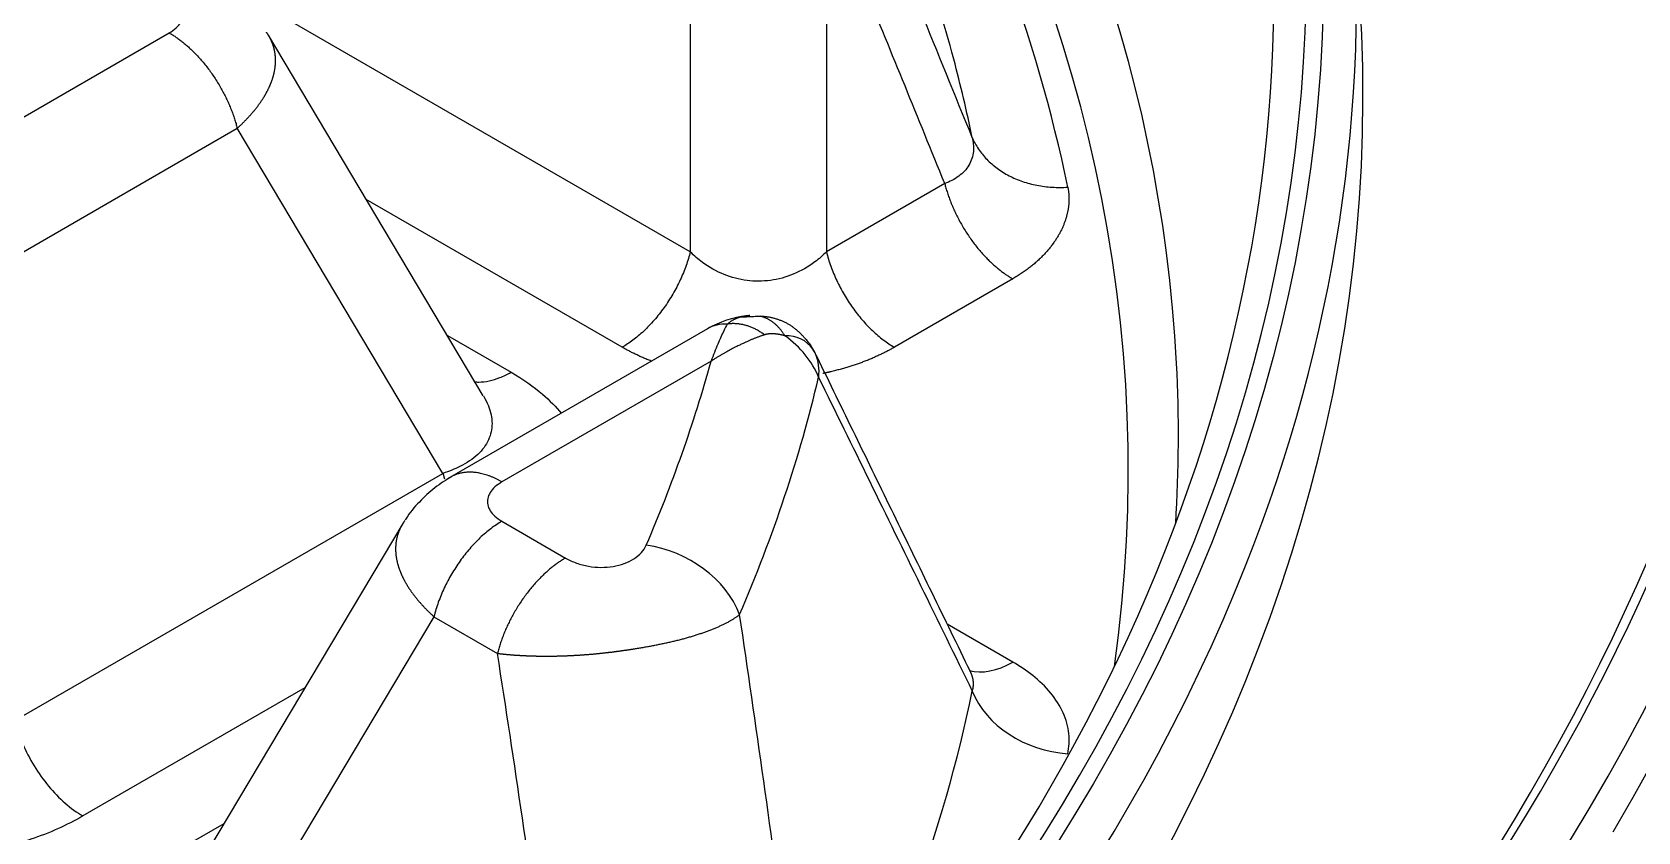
# Model space of a CAD drawing. Header units: millimetres. Extents: x -1286 to 291, y 5350 to 5880.
# Drawn here: x -702.78 to -671.07, y 5600.02 to 5615.81 of the extents above; entities that cross this region are included whole.
import ezdxf

# ---------------------------------------------------------------- set-up
doc = ezdxf.new("R2010")
doc.units = ezdxf.units.MM
doc.layers.add('粗实线层', color=7, linetype='Continuous', lineweight=35)

msp = doc.modelspace()

# ---------------------------------------------------------------- linework, layer by layer
at = {"layer": '粗实线层', "lineweight": 25}
for p, q in [((-689.784, 5620.631, 2078.952), (-689.784, 5611.473, 2078.952)), ((-687.096, 5618.548, 2078.952), (-687.096, 5611.473, 2078.952)), ((-689.784, 5611.473, 2078.952), (-698.911, 5616.742, 2078.952)), ((-704.468, 5613.26, 2078.952), (-700.076, 5615.796, 2078.952)), ((-693.873, 5608.634, 2078.952), (-698.117, 5615.75, 2078.952)), ((-703.125, 5611.377, 2078.952), (-698.732, 5613.913, 2078.952)), ((-694.669, 5607.1, 2078.952), (-698.732, 5613.913, 2078.952)), ((-684.759, 5612.822, 2078.952), (-687.096, 5611.473, 2078.952)), ((-691.128, 5609.59, 2078.952), (-696.184, 5612.509, 2078.952)), ((-683.415, 5610.94, 2078.952), (-685.752, 5609.59, 2078.952)), ((-694.582, 5609.823, 2078.952), (-693.325, 5609.097, 2078.952)), ((-689.445, 5609.953, 2078.952), (-694.58, 5606.989, 2078.952)), ((-689.373, 5609.315, 2078.952), (-693.504, 5606.93, 2078.952)), ((-703.124, 5602.219, 2078.952), (-694.669, 5607.1, 2078.952)), ((-693.504, 5606.154, 2078.952), (-692.248, 5605.429, 2078.952)), ((-695.464, 5606.108, 2078.952), (-699.707, 5598.992, 2078.952)), ((-694.848, 5604.271, 2078.952), (-698.911, 5597.459, 2078.952)), ((-694.848, 5604.271, 2078.952), (-693.592, 5603.546, 2078.952)), ((-683.415, 5603.375, 2078.952), (-684.708, 5604.122, 2078.952)), ((-697.396, 5602.867, 2078.952), (-701.781, 5600.336, 2078.952)), ((-698.998, 5600.181, 2078.952), (-700.255, 5599.455, 2078.952))]:
    msp.add_line(p, q, dxfattribs=at)
msp.add_arc((-688.44, 5608.213, 2078.952), 2.01, 96.4831, 120, dxfattribs=at)
for centre, major_axis, ratio, start_param, end_param in [((-768.103, 5619.466, 2078.952), (101.531, 0), 0.57735, 5.605815, 8.437063), ((-768.103, 5617.004, 2078.952), (-99.521, 0), 0.57735, 2.999437, 4.219882), ((-768.103, 5619.233, 2078.952), (-100.141, 0), 0.57735, 2.724204, 3.887194), ((-768.103, 5619.466, 2078.952), (-100.442, 0), 0.57735, 2.72115, 3.785475), ((-763.839, 5617.004, 2078.952), (-86.224, 0), 0.57735, 2.357601, 3.925584), ((-768.103, 5619.077, 2078.952), (102.032, 0), 0.57735, 5.953798, 6.729052), ((-763.839, 5607.835, 2078.952), (83.696, 0), 0.57735, 0.0297, 0.746583), ((-763.839, 5607.157, 2078.952), (82.706, 0), 0.57735, 6.202093, 7.023547), ((-763.839, 5616.499, 2078.952), (-87.216, 0), 0.57735, 2.916833, 3.461506), ((-763.839, 5616.564, 2078.952), (-85.581, 0), 0.57735, 2.686616, 3.253022), ((-763.839, 5607.157, 2078.952), (82.085, 0), 0.57735, 0.118292, 0.308069), ((-763.839, 5608.264, 2078.952), (80.184, 0), 0.57735, 0.152116, 0.245947), ((-763.839, 5614.543, 2078.952), (-87.342, 0), 0.57735, 2.365166, 3.178643), ((-763.839, 5608.264, 2078.952), (80.184, 0), 0.57735, 0.118292, 0.152116), ((-688.44, 5608.213, 2078.952), (1.005, -1.741), 0.57735, 2.802582, 3.141602), ((-688.44, 5608.213, 2078.952), (0.878, 1.521), 0.57735, 6.011592, 6.632965), ((-689.131, 5608.612, 2078.952), (-1.955, 0.466), 0.808885, 3.663526, 4.246308), ((-688.245, 5609.077, 2078.952), (-0.831, -0.566), 0.786568, 2.996364, 3.322171), ((-688.22, 5609.035, 2078.952), (-0.896, -0.454), 0.816397, 3.099619, 3.287678), ((-689.131, 5608.612, 2078.952), (-1.806, -0.882), 0.63228, 2.753563, 3.110298), ((-763.839, 5616.184, 2078.952), (-75.411, 0), 0.57735, 2.89804, 2.983175), ((-763.839, 5607.835, 2078.952), (83.696, 0), 0.57735, 6.247419, 6.312885), ((-763.839, 5615.077, 2078.952), (-77.311, 0), 0.57735, 2.898039, 3.004942), ((-690.654, 5604.043, 2078.952), (-1.846, 0.795), 0.7924, 3.801876, 5.04106), ((-763.839, 5616.499, 2078.952), (-87.216, 0), 0.57735, 0.222033, 2.916833), ((-683.415, 5605.016, 2078.952), (-1.005, -1.741), 0.57735, 0.140268, 0.785398), ((-763.839, 5608.264, 2078.952), (-80.184, 0), 0.57735, 2.842202, 3.023301), ((-682.328, 5603.206, 2078.952), (-1.969, 0.405), 0.810791, 0.496988, 1.736174)]:
    msp.add_ellipse(centre, major_axis=major_axis, ratio=ratio, start_param=start_param, end_param=end_param, dxfattribs=at)
msp.add_ellipse((-763.839, 5617.004, 2078.952), major_axis=(-86.564, 0), ratio=0.57735, dxfattribs=at)
for points, degree in [([(-684.215, 5613.728, 2078.952), (-684.556, 5614.568, 2078.952), (-685.236, 5616.238, 2078.952), (-686.247, 5618.713, 2078.952), (-686.916, 5620.346, 2078.952), (-687.249, 5621.157, 2078.952)], 3), ([(-684.759, 5612.822, 2078.952), (-685.021, 5613.467, 2078.952), (-685.544, 5614.751, 2078.952), (-686.323, 5616.659, 2078.952), (-686.839, 5617.92, 2078.952), (-687.096, 5618.548, 2078.952)], 3), ([(-700.076, 5615.796, 2078.952), (-700.023, 5615.826, 2078.952), (-699.932, 5615.892, 2078.952), (-699.836, 5616.004, 2078.952), (-699.788, 5616.123, 2078.952), (-699.788, 5616.245, 2078.952), (-699.836, 5616.364, 2078.952), (-699.932, 5616.476, 2078.952), (-700.023, 5616.541, 2078.952), (-700.076, 5616.572, 2078.952)], 3), ([(-688.391, 5610.2, 2078.952), (-688.842, 5610.178, 2078.952)], 1), ([(-687.507, 5609.75, 2078.952), (-687.845, 5610.169, 2078.952), (-688.393, 5610.2, 2078.952)], 2), ([(-690.537, 5609.31, 2078.952), (-690.855, 5609.432, 2078.952), (-691.128, 5609.59, 2078.952)], 2), ([(-687.309, 5609.458, 2078.952), (-687.316, 5609.472, 2078.952), (-687.331, 5609.499, 2078.952), (-687.349, 5609.528, 2078.952), (-687.359, 5609.542, 2078.952)], 3), ([(-684.252, 5603.187, 2078.952), (-687.279, 5609.399, 2078.952)], 1), ([(-687.249, 5608.996, 2078.952), (-686.916, 5608.318, 2078.952), (-686.247, 5606.955, 2078.952), (-685.236, 5604.891, 2078.952), (-684.556, 5603.5, 2078.952), (-684.215, 5602.801, 2078.952)], 3), ([(-693.504, 5606.93, 2078.952), (-693.557, 5606.899, 2078.952), (-693.648, 5606.834, 2078.952), (-693.744, 5606.722, 2078.952), (-693.793, 5606.603, 2078.952), (-693.793, 5606.481, 2078.952), (-693.744, 5606.362, 2078.952), (-693.648, 5606.25, 2078.952), (-693.557, 5606.185, 2078.952), (-693.504, 5606.154, 2078.952)], 3), ([(-692.248, 5605.429, 2078.952), (-692.18, 5605.389, 2078.952), (-692.036, 5605.324, 2078.952), (-691.795, 5605.261, 2078.952), (-691.548, 5605.238, 2078.952), (-691.306, 5605.255, 2078.952), (-691.083, 5605.312, 2078.952), (-690.891, 5605.406, 2078.952), (-690.742, 5605.532, 2078.952), (-690.677, 5605.63, 2078.952), (-690.654, 5605.684, 2078.952)], 3), ([(-692.162, 5593.562, 2078.952), (-692.314, 5594.711, 2078.952), (-692.621, 5596.982, 2078.952), (-693.098, 5600.306, 2078.952), (-693.425, 5602.474, 2078.952), (-693.592, 5603.546, 2078.952)], 3), ([(-682.328, 5601.564, 2078.952), (-682.301, 5601.695, 2078.952), (-682.285, 5601.958, 2078.952), (-682.398, 5602.379, 2078.952), (-682.651, 5602.777, 2078.952), (-683.012, 5603.12, 2078.952), (-683.277, 5603.296, 2078.952), (-683.415, 5603.375, 2078.952)], 3), ([(-684.246, 5603.175, 2078.952), (-684.243, 5603.177, 2078.952), (-684.252, 5603.187, 2078.952)], 2), ([(-702.134, 5600.592, 2078.952), (-702.019, 5600.491, 2078.952), (-701.9, 5600.405, 2078.952), (-701.781, 5600.336, 2078.952)], 3)]:
    msp.add_open_spline(points, degree=degree, dxfattribs=at)
for points, weights in [([(-700.076, 5615.796, 2078.952), (-699.448, 5615.433, 2078.952), (-698.937, 5614.717, 2078.952), (-698.732, 5613.913, 2078.952)], [1.10246344043, 0.965844453474, 0.965845519864, 1.1024666396]), ([(-684.759, 5612.822, 2078.952), (-684.554, 5612.019, 2078.952), (-684.043, 5611.302, 2078.952), (-683.415, 5610.94, 2078.952)], [1.10246707886, 0.965843236021, 0.965844307056, 1.10247029196]), ([(-688.317, 5609.835, 2078.952), (-688.547, 5610.009, 2078.952), (-688.808, 5610.084, 2078.952), (-689.054, 5610.047, 2078.952)], [1.04585524455, 0.98471646884, 0.984714918522, 1.0458505936]), ([(-687.916, 5609.815, 2078.952), (-688.036, 5610.017, 2078.952), (-688.203, 5610.154, 2078.952), (-688.398, 5610.201, 2078.952)], [1.06734132736, 1.00197320332, 0.984194633214, 1.01400561704]), ([(-694.669, 5607.1, 2078.952), (-694.66, 5607.064, 2078.952), (-694.65, 5607.027, 2078.952), (-694.639, 5606.989, 2078.952)], [1.10246547664, 1.09536325964, 1.08863025104, 1.08226645083]), ([(-693.504, 5606.93, 2078.952), (-693.883, 5607.149, 2078.952), (-694.24, 5607.188, 2078.952), (-694.515, 5607.026, 2078.952)], [1.10246344043, 1.01583209582, 0.984134905074, 1.00737186818]), ([(-692.248, 5605.429, 2078.952), (-692.876, 5605.066, 2078.952), (-693.387, 5604.35, 2078.952), (-693.592, 5603.546, 2078.952)], [1.10246256587, 0.965844740476, 0.965845811386, 1.1024657786])]:
    msp.add_rational_spline(points, weights, degree=3, dxfattribs=at)
for points, degree, knots in [([(-698.732, 5613.913, 2078.952), (-698.726, 5613.918, 2078.952), (-698.715, 5613.929, 2078.952), (-698.697, 5613.945, 2078.952), (-698.68, 5613.961, 2078.952), (-698.663, 5613.977, 2078.952), (-698.646, 5613.994, 2078.952), (-698.63, 5614.01, 2078.952), (-698.613, 5614.026, 2078.952), (-698.597, 5614.042, 2078.952), (-698.581, 5614.059, 2078.952), (-698.565, 5614.075, 2078.952), (-698.549, 5614.091, 2078.952), (-698.533, 5614.108, 2078.952), (-698.518, 5614.124, 2078.952), (-698.503, 5614.141, 2078.952), (-698.487, 5614.157, 2078.952), (-698.473, 5614.174, 2078.952), (-698.458, 5614.19, 2078.952), (-698.443, 5614.207, 2078.952), (-698.429, 5614.224, 2078.952), (-698.415, 5614.24, 2078.952), (-698.401, 5614.257, 2078.952), (-698.388, 5614.274, 2078.952), (-698.374, 5614.29, 2078.952), (-698.361, 5614.307, 2078.952), (-698.348, 5614.324, 2078.952), (-698.335, 5614.341, 2078.952), (-698.322, 5614.357, 2078.952), (-698.31, 5614.374, 2078.952), (-698.298, 5614.391, 2078.952), (-698.286, 5614.408, 2078.952), (-698.274, 5614.425, 2078.952), (-698.262, 5614.442, 2078.952), (-698.251, 5614.458, 2078.952), (-698.24, 5614.475, 2078.952), (-698.229, 5614.492, 2078.952), (-698.218, 5614.509, 2078.952), (-698.207, 5614.526, 2078.952), (-698.197, 5614.543, 2078.952), (-698.187, 5614.56, 2078.952), (-698.177, 5614.577, 2078.952), (-698.167, 5614.594, 2078.952), (-698.158, 5614.611, 2078.952), (-698.149, 5614.628, 2078.952), (-698.14, 5614.644, 2078.952), (-698.131, 5614.661, 2078.952), (-698.123, 5614.678, 2078.952), (-698.114, 5614.695, 2078.952), (-698.106, 5614.712, 2078.952), (-698.099, 5614.729, 2078.952), (-698.091, 5614.746, 2078.952), (-698.084, 5614.763, 2078.952), (-698.076, 5614.78, 2078.952), (-698.07, 5614.797, 2078.952), (-698.063, 5614.813, 2078.952), (-698.057, 5614.83, 2078.952), (-698.05, 5614.847, 2078.952), (-698.044, 5614.864, 2078.952), (-698.039, 5614.881, 2078.952), (-698.033, 5614.897, 2078.952), (-698.028, 5614.914, 2078.952), (-698.023, 5614.931, 2078.952), (-698.018, 5614.948, 2078.952), (-698.014, 5614.964, 2078.952), (-698.01, 5614.981, 2078.952), (-698.006, 5614.997, 2078.952), (-698.002, 5615.014, 2078.952), (-697.999, 5615.031, 2078.952), (-697.995, 5615.047, 2078.952), (-697.992, 5615.064, 2078.952), (-697.99, 5615.08, 2078.952), (-697.987, 5615.096, 2078.952), (-697.985, 5615.113, 2078.952), (-697.983, 5615.129, 2078.952), (-697.981, 5615.145, 2078.952), (-697.98, 5615.162, 2078.952), (-697.978, 5615.178, 2078.952), (-697.977, 5615.194, 2078.952), (-697.977, 5615.21, 2078.952), (-697.976, 5615.226, 2078.952), (-697.976, 5615.242, 2078.952), (-697.976, 5615.258, 2078.952), (-697.976, 5615.274, 2078.952), (-697.977, 5615.29, 2078.952), (-697.977, 5615.306, 2078.952), (-697.978, 5615.321, 2078.952), (-697.98, 5615.337, 2078.952), (-697.981, 5615.353, 2078.952), (-697.983, 5615.368, 2078.952), (-697.985, 5615.384, 2078.952), (-697.987, 5615.399, 2078.952), (-697.99, 5615.415, 2078.952), (-697.992, 5615.43, 2078.952), (-697.995, 5615.445, 2078.952), (-697.999, 5615.46, 2078.952), (-698.002, 5615.475, 2078.952), (-698.006, 5615.49, 2078.952), (-698.01, 5615.505, 2078.952), (-698.014, 5615.52, 2078.952), (-698.019, 5615.535, 2078.952), (-698.023, 5615.549, 2078.952), (-698.028, 5615.564, 2078.952), (-698.033, 5615.578, 2078.952), (-698.039, 5615.593, 2078.952), (-698.045, 5615.607, 2078.952), (-698.051, 5615.621, 2078.952), (-698.057, 5615.636, 2078.952), (-698.063, 5615.65, 2078.952), (-698.07, 5615.664, 2078.952), (-698.077, 5615.678, 2078.952), (-698.084, 5615.691, 2078.952), (-698.091, 5615.705, 2078.952), (-698.099, 5615.719, 2078.952), (-698.106, 5615.732, 2078.952), (-698.114, 5615.746, 2078.952), (-698.123, 5615.759, 2078.952), (-698.131, 5615.772, 2078.952), (-698.14, 5615.785, 2078.952), (-698.148, 5615.797, 2078.952), (-698.153, 5615.804, 2078.952), (-698.155, 5615.807, 2078.952)], 3, [0, 0, 0, 0, 0.008369, 0.016738, 0.025109, 0.03348, 0.041852, 0.050226, 0.0586, 0.066975, 0.075351, 0.083727, 0.092105, 0.100484, 0.108863, 0.117244, 0.125626, 0.13401, 0.142395, 0.150781, 0.159168, 0.167556, 0.175946, 0.184336, 0.192728, 0.201121, 0.209515, 0.217909, 0.226305, 0.234702, 0.2431, 0.251499, 0.259899, 0.268301, 0.276703, 0.285107, 0.293513, 0.301919, 0.310328, 0.318738, 0.32715, 0.335564, 0.34398, 0.352399, 0.360819, 0.369242, 0.377667, 0.386093, 0.394522, 0.402952, 0.411384, 0.419817, 0.428251, 0.436687, 0.445124, 0.453563, 0.462002, 0.470443, 0.478884, 0.487327, 0.49577, 0.504215, 0.51266, 0.521106, 0.529553, 0.538001, 0.54645, 0.5549, 0.563351, 0.571803, 0.580256, 0.588709, 0.597164, 0.605619, 0.614075, 0.622531, 0.630988, 0.639445, 0.647902, 0.65636, 0.664817, 0.673275, 0.681733, 0.69019, 0.698648, 0.707105, 0.715562, 0.724018, 0.732474, 0.740929, 0.749384, 0.757838, 0.766291, 0.774744, 0.783195, 0.791646, 0.800096, 0.808545, 0.816993, 0.825441, 0.833888, 0.842333, 0.850778, 0.859222, 0.867665, 0.876107, 0.884548, 0.892988, 0.901427, 0.909864, 0.9183, 0.926734, 0.935167, 0.943598, 0.952028, 0.960455, 0.968881, 0.977304, 0.985726, 0.994145, 1, 1, 1, 1]), ([(-684.215, 5613.728, 2078.952), (-684.205, 5613.686, 2078.952), (-684.18, 5613.542, 2078.952), (-684.202, 5613.307, 2078.952), (-684.348, 5613.06, 2078.952), (-684.557, 5612.907, 2078.952), (-684.709, 5612.841, 2078.952), (-684.759, 5612.822, 2078.952)], 3, [0, 0, 0, 0, 0.10466, 0.363033, 0.629869, 0.885213, 1, 1, 1, 1]), ([(-684.215, 5613.728, 2078.952), (-684.182, 5613.65, 2078.952), (-684.141, 5613.575, 2078.952), (-684.044, 5613.432, 2078.952), (-683.989, 5613.364, 2078.952), (-683.866, 5613.236, 2078.952), (-683.798, 5613.177, 2078.952), (-683.65, 5613.069, 2078.952), (-683.571, 5613.019, 2078.952), (-683.403, 5612.933, 2078.952), (-683.315, 5612.895, 2078.952), (-683.13, 5612.831, 2078.952), (-683.035, 5612.806, 2078.952), (-682.838, 5612.768, 2078.952), (-682.738, 5612.755, 2078.952), (-682.534, 5612.743, 2078.952), (-682.431, 5612.743, 2078.952), (-682.328, 5612.75, 2078.952)], 3, [0, 0, 0, 0, 0.125, 0.125, 0.25, 0.25, 0.375, 0.375, 0.5, 0.5, 0.625, 0.625, 0.75, 0.75, 0.875, 0.875, 1, 1, 1, 1]), ([(-682.328, 5612.75, 2078.952), (-682.279, 5612.512, 2078.952), (-682.332, 5612.26, 2078.952), (-682.383, 5612.013, 2078.952), (-682.671, 5611.535, 2078.952), (-682.895, 5611.323, 2078.952), (-683.123, 5611.108, 2078.952), (-683.415, 5610.94, 2078.952)], 2, [0, 0, 0, 0.25, 0.25, 0.5, 0.75, 0.75, 1, 1, 1]), ([(-689.784, 5611.473, 2078.952), (-689.806, 5611.385, 2078.952), (-689.834, 5611.294, 2078.952), (-689.9, 5611.109, 2078.952), (-689.939, 5611.015, 2078.952), (-690.026, 5610.826, 2078.952), (-690.075, 5610.732, 2078.952), (-690.183, 5610.548, 2078.952), (-690.241, 5610.458, 2078.952), (-690.364, 5610.285, 2078.952), (-690.43, 5610.202, 2078.952), (-690.565, 5610.047, 2078.952), (-690.634, 5609.975, 2078.952), (-690.775, 5609.842, 2078.952), (-690.847, 5609.782, 2078.952), (-690.989, 5609.676, 2078.952), (-691.059, 5609.63, 2078.952), (-691.128, 5609.59, 2078.952)], 3, [0, 0, 0, 0, 0.125, 0.125, 0.25, 0.25, 0.375, 0.375, 0.5, 0.5, 0.625, 0.625, 0.75, 0.75, 0.875, 0.875, 1, 1, 1, 1]), ([(-687.096, 5611.473, 2078.952), (-687.167, 5611.401, 2078.952), (-687.366, 5611.227, 2078.952), (-687.734, 5611.016, 2078.952), (-688.196, 5610.89, 2078.952), (-688.668, 5610.888, 2078.952), (-689.132, 5611.01, 2078.952), (-689.506, 5611.22, 2078.952), (-689.709, 5611.397, 2078.952), (-689.784, 5611.473, 2078.952)], 3, [0, 0, 0, 0, 0.101226, 0.264798, 0.420724, 0.574235, 0.729996, 0.893276, 1, 1, 1, 1]), ([(-687.096, 5611.473, 2078.952), (-687.072, 5611.379, 2078.952), (-687.043, 5611.284, 2078.952), (-686.975, 5611.094, 2078.952), (-686.935, 5611, 2078.952), (-686.847, 5610.813, 2078.952), (-686.799, 5610.722, 2078.952), (-686.694, 5610.542, 2078.952), (-686.638, 5610.455, 2078.952), (-686.518, 5610.288, 2078.952), (-686.455, 5610.208, 2078.952), (-686.324, 5610.056, 2078.952), (-686.256, 5609.984, 2078.952), (-686.116, 5609.852, 2078.952), (-686.044, 5609.791, 2078.952), (-685.899, 5609.681, 2078.952), (-685.826, 5609.632, 2078.952), (-685.752, 5609.59, 2078.952)], 3, [0, 0, 0, 0, 0.125, 0.125, 0.25, 0.25, 0.375, 0.375, 0.5, 0.5, 0.625, 0.625, 0.75, 0.75, 0.875, 0.875, 1, 1, 1, 1]), ([(-689.054, 5610.047, 2078.952), (-689.076, 5610.007, 2078.952), (-689.138, 5609.888, 2078.952), (-689.244, 5609.651, 2078.952), (-689.328, 5609.435, 2078.952), (-689.373, 5609.315, 2078.952)], 3, [0, 0, 0, 0, 0.224845, 0.601568, 1, 1, 1, 1]), ([(-688.747, 5610.197, 2078.952), (-688.749, 5610.196, 2078.952), (-688.754, 5610.195, 2078.952), (-688.763, 5610.193, 2078.952), (-688.772, 5610.191, 2078.952), (-688.781, 5610.188, 2078.952), (-688.79, 5610.186, 2078.952), (-688.798, 5610.184, 2078.952), (-688.806, 5610.181, 2078.952), (-688.813, 5610.179, 2078.952), (-688.82, 5610.177, 2078.952), (-688.827, 5610.174, 2078.952), (-688.834, 5610.172, 2078.952), (-688.84, 5610.17, 2078.952), (-688.846, 5610.168, 2078.952), (-688.851, 5610.166, 2078.952), (-688.856, 5610.164, 2078.952), (-688.861, 5610.162, 2078.952), (-688.865, 5610.16, 2078.952), (-688.869, 5610.159, 2078.952), (-688.873, 5610.157, 2078.952), (-688.876, 5610.156, 2078.952), (-688.88, 5610.154, 2078.952), (-688.882, 5610.153, 2078.952), (-688.885, 5610.152, 2078.952), (-688.892, 5610.149, 2078.952), (-688.904, 5610.144, 2078.952), (-688.92, 5610.136, 2078.952), (-688.937, 5610.127, 2078.952), (-688.954, 5610.118, 2078.952), (-688.971, 5610.108, 2078.952), (-688.988, 5610.097, 2078.952), (-689.004, 5610.086, 2078.952), (-689.021, 5610.074, 2078.952), (-689.038, 5610.061, 2078.952), (-689.048, 5610.052, 2078.952), (-689.054, 5610.047, 2078.952)], 3, [0, 0, 0, 0, 0.018015, 0.046235, 0.07352, 0.099866, 0.125268, 0.149723, 0.173226, 0.195774, 0.217363, 0.23799, 0.257652, 0.276345, 0.294066, 0.310812, 0.326582, 0.341371, 0.355178, 0.368001, 0.379837, 0.390685, 0.400542, 0.409407, 0.417278, 0.424154, 0.475737, 0.528622, 0.582832, 0.638382, 0.695278, 0.753518, 0.813105, 0.874042, 0.936337, 1, 1, 1, 1]), ([(-688.607, 5610.214, 2078.952), (-688.612, 5610.214, 2078.952), (-688.621, 5610.214, 2078.952), (-688.635, 5610.213, 2078.952), (-688.649, 5610.212, 2078.952), (-688.662, 5610.21, 2078.952), (-688.674, 5610.209, 2078.952), (-688.687, 5610.207, 2078.952), (-688.699, 5610.206, 2078.952), (-688.71, 5610.204, 2078.952), (-688.721, 5610.202, 2078.952), (-688.732, 5610.2, 2078.952), (-688.741, 5610.198, 2078.952), (-688.745, 5610.197, 2078.952), (-688.747, 5610.197, 2078.952)], 3, [0, 0, 0, 0, 0.099745, 0.197237, 0.292467, 0.385424, 0.476098, 0.564478, 0.650552, 0.734311, 0.815743, 0.894838, 0.971583, 1, 1, 1, 1]), ([(-688.317, 5609.835, 2078.952), (-688.325, 5609.832, 2078.952), (-688.342, 5609.827, 2078.952), (-688.366, 5609.819, 2078.952), (-688.391, 5609.81, 2078.952), (-688.416, 5609.801, 2078.952), (-688.441, 5609.792, 2078.952), (-688.467, 5609.782, 2078.952), (-688.493, 5609.772, 2078.952), (-688.519, 5609.762, 2078.952), (-688.546, 5609.751, 2078.952), (-688.573, 5609.74, 2078.952), (-688.6, 5609.729, 2078.952), (-688.628, 5609.717, 2078.952), (-688.656, 5609.705, 2078.952), (-688.684, 5609.692, 2078.952), (-688.713, 5609.679, 2078.952), (-688.742, 5609.666, 2078.952), (-688.774, 5609.651, 2078.952), (-688.809, 5609.634, 2078.952), (-688.847, 5609.615, 2078.952), (-688.887, 5609.595, 2078.952), (-688.929, 5609.573, 2078.952), (-688.972, 5609.551, 2078.952), (-689.017, 5609.526, 2078.952), (-689.064, 5609.501, 2078.952), (-689.111, 5609.474, 2078.952), (-689.161, 5609.445, 2078.952), (-689.212, 5609.415, 2078.952), (-689.264, 5609.384, 2078.952), (-689.318, 5609.35, 2078.952), (-689.354, 5609.327, 2078.952), (-689.373, 5609.315, 2078.952)], 3, [0, 0, 0, 0, 0.023449, 0.047164, 0.071143, 0.095388, 0.119897, 0.144672, 0.169711, 0.195016, 0.220585, 0.246419, 0.272519, 0.298882, 0.325511, 0.352404, 0.379562, 0.406984, 0.434671, 0.469894, 0.506498, 0.544483, 0.583848, 0.624591, 0.666712, 0.710208, 0.755079, 0.801324, 0.848939, 0.897925, 0.948279, 1, 1, 1, 1]), ([(-687.916, 5609.815, 2078.952), (-687.921, 5609.817, 2078.952), (-687.931, 5609.82, 2078.952), (-687.946, 5609.824, 2078.952), (-687.961, 5609.828, 2078.952), (-687.976, 5609.831, 2078.952), (-687.99, 5609.835, 2078.952), (-688.005, 5609.838, 2078.952), (-688.019, 5609.841, 2078.952), (-688.033, 5609.843, 2078.952), (-688.047, 5609.845, 2078.952), (-688.06, 5609.848, 2078.952), (-688.074, 5609.849, 2078.952), (-688.087, 5609.851, 2078.952), (-688.1, 5609.852, 2078.952), (-688.113, 5609.853, 2078.952), (-688.126, 5609.854, 2078.952), (-688.138, 5609.855, 2078.952), (-688.151, 5609.855, 2078.952), (-688.163, 5609.856, 2078.952), (-688.175, 5609.856, 2078.952), (-688.186, 5609.855, 2078.952), (-688.198, 5609.855, 2078.952), (-688.209, 5609.854, 2078.952), (-688.22, 5609.854, 2078.952), (-688.231, 5609.853, 2078.952), (-688.241, 5609.851, 2078.952), (-688.252, 5609.85, 2078.952), (-688.262, 5609.848, 2078.952), (-688.272, 5609.847, 2078.952), (-688.281, 5609.845, 2078.952), (-688.291, 5609.842, 2078.952), (-688.3, 5609.84, 2078.952), (-688.309, 5609.838, 2078.952), (-688.315, 5609.836, 2078.952), (-688.317, 5609.835, 2078.952)], 3, [0, 0, 0, 0, 0.036813, 0.073176, 0.109093, 0.144567, 0.1796, 0.214197, 0.24836, 0.282094, 0.315401, 0.348287, 0.380755, 0.41281, 0.444455, 0.475696, 0.506536, 0.536982, 0.567038, 0.596709, 0.626002, 0.654921, 0.683474, 0.711665, 0.739502, 0.766992, 0.794141, 0.820956, 0.847446, 0.873618, 0.899479, 0.925039, 0.950307, 0.975291, 1, 1, 1, 1]), ([(-687.281, 5609.402, 2078.952), (-687.285, 5609.411, 2078.952), (-687.294, 5609.43, 2078.952), (-687.304, 5609.448, 2078.952), (-687.309, 5609.458, 2078.952)], 3, [0, 0, 0, 0, 0.472044, 1, 1, 1, 1]), ([(-685.752, 5609.59, 2078.952), (-686.029, 5609.431, 2078.952), (-686.35, 5609.308, 2078.952), (-686.664, 5609.188, 2078.952), (-687.011, 5609.106, 2078.952), (-687.088, 5609.088, 2078.952), (-687.165, 5609.072, 2078.952)], 2, [0, 0, 0, 0.449666, 0.449666, 0.899331, 0.899331, 1, 1, 1]), ([(-694.054, 5608.908, 2078.952), (-694.024, 5608.905, 2078.952), (-693.993, 5608.903, 2078.952), (-693.897, 5608.903, 2078.952), (-693.829, 5608.911, 2078.952), (-693.689, 5608.94, 2078.952), (-693.617, 5608.961, 2078.952), (-693.472, 5609.019, 2078.952), (-693.399, 5609.055, 2078.952), (-693.325, 5609.097, 2078.952)], 3, [0, 0, 0, 0, 0.136225, 0.136225, 0.42415, 0.42415, 0.712075, 0.712075, 1, 1, 1, 1]), ([(-693.325, 5609.097, 2078.952), (-693.088, 5608.96, 2078.952), (-692.717, 5608.7, 2078.952), (-692.434, 5608.411, 2078.952), (-692.328, 5608.28, 2078.952)], 3, [0, 0, 0, 0, 0.555748, 1, 1, 1, 1]), ([(-693.87, 5608.628, 2078.952), (-693.831, 5608.564, 2078.952), (-693.738, 5608.379, 2078.952), (-693.676, 5608.08, 2078.952), (-693.747, 5607.752, 2078.952), (-693.963, 5607.461, 2078.952), (-694.286, 5607.245, 2078.952), (-694.55, 5607.139, 2078.952), (-694.669, 5607.1, 2078.952)], 3, [0, 0, 0, 0, 0.09988, 0.284997, 0.470059, 0.659065, 0.85636, 1, 1, 1, 1]), ([(-694.491, 5607.04, 2078.952), (-694.61, 5606.972, 2078.952), (-694.839, 5606.82, 2078.952), (-695.144, 5606.536, 2078.952), (-695.339, 5606.314, 2078.952), (-695.411, 5606.184, 2078.952), (-695.417, 5606.173, 2078.952)], 3, [0, 0, 0, 0, 0.310329, 0.634006, 0.969092, 1, 1, 1, 1]), ([(-695.425, 5606.165, 2078.952), (-695.427, 5606.162, 2078.952), (-695.433, 5606.155, 2078.952), (-695.441, 5606.143, 2078.952), (-695.449, 5606.13, 2078.952), (-695.458, 5606.117, 2078.952), (-695.466, 5606.104, 2078.952), (-695.474, 5606.09, 2078.952), (-695.482, 5606.077, 2078.952), (-695.49, 5606.063, 2078.952), (-695.497, 5606.049, 2078.952), (-695.504, 5606.036, 2078.952), (-695.511, 5606.022, 2078.952), (-695.518, 5606.008, 2078.952), (-695.524, 5605.994, 2078.952), (-695.53, 5605.979, 2078.952), (-695.536, 5605.965, 2078.952), (-695.542, 5605.951, 2078.952), (-695.547, 5605.936, 2078.952), (-695.552, 5605.922, 2078.952), (-695.557, 5605.907, 2078.952), (-695.562, 5605.893, 2078.952), (-695.566, 5605.878, 2078.952), (-695.571, 5605.863, 2078.952), (-695.575, 5605.848, 2078.952), (-695.578, 5605.833, 2078.952), (-695.582, 5605.818, 2078.952), (-695.585, 5605.803, 2078.952), (-695.588, 5605.788, 2078.952), (-695.591, 5605.772, 2078.952), (-695.593, 5605.757, 2078.952), (-695.596, 5605.742, 2078.952), (-695.598, 5605.726, 2078.952), (-695.599, 5605.711, 2078.952), (-695.601, 5605.695, 2078.952), (-695.602, 5605.679, 2078.952), (-695.603, 5605.664, 2078.952), (-695.604, 5605.648, 2078.952), (-695.604, 5605.632, 2078.952), (-695.604, 5605.616, 2078.952), (-695.604, 5605.6, 2078.952), (-695.604, 5605.584, 2078.952), (-695.604, 5605.568, 2078.952), (-695.603, 5605.552, 2078.952), (-695.602, 5605.536, 2078.952), (-695.601, 5605.52, 2078.952), (-695.599, 5605.503, 2078.952), (-695.598, 5605.487, 2078.952), (-695.596, 5605.471, 2078.952), (-695.593, 5605.454, 2078.952), (-695.591, 5605.438, 2078.952), (-695.588, 5605.422, 2078.952), (-695.585, 5605.405, 2078.952), (-695.582, 5605.389, 2078.952), (-695.578, 5605.372, 2078.952), (-695.575, 5605.355, 2078.952), (-695.571, 5605.339, 2078.952), (-695.566, 5605.322, 2078.952), (-695.562, 5605.305, 2078.952), (-695.557, 5605.289, 2078.952), (-695.552, 5605.272, 2078.952), (-695.547, 5605.255, 2078.952), (-695.542, 5605.239, 2078.952), (-695.536, 5605.222, 2078.952), (-695.53, 5605.205, 2078.952), (-695.524, 5605.188, 2078.952), (-695.517, 5605.171, 2078.952), (-695.511, 5605.154, 2078.952), (-695.504, 5605.138, 2078.952), (-695.497, 5605.121, 2078.952), (-695.489, 5605.104, 2078.952), (-695.482, 5605.087, 2078.952), (-695.474, 5605.07, 2078.952), (-695.466, 5605.053, 2078.952), (-695.458, 5605.036, 2078.952), (-695.449, 5605.019, 2078.952), (-695.441, 5605.002, 2078.952), (-695.432, 5604.985, 2078.952), (-695.422, 5604.969, 2078.952), (-695.413, 5604.952, 2078.952), (-695.403, 5604.935, 2078.952), (-695.393, 5604.918, 2078.952), (-695.383, 5604.901, 2078.952), (-695.373, 5604.884, 2078.952), (-695.363, 5604.867, 2078.952), (-695.352, 5604.85, 2078.952), (-695.341, 5604.833, 2078.952), (-695.33, 5604.816, 2078.952), (-695.318, 5604.8, 2078.952), (-695.307, 5604.783, 2078.952), (-695.295, 5604.766, 2078.952), (-695.283, 5604.749, 2078.952), (-695.271, 5604.732, 2078.952), (-695.258, 5604.715, 2078.952), (-695.245, 5604.699, 2078.952), (-695.233, 5604.682, 2078.952), (-695.219, 5604.665, 2078.952), (-695.206, 5604.648, 2078.952), (-695.193, 5604.632, 2078.952), (-695.179, 5604.615, 2078.952), (-695.165, 5604.598, 2078.952), (-695.151, 5604.582, 2078.952), (-695.137, 5604.565, 2078.952), (-695.122, 5604.548, 2078.952), (-695.108, 5604.532, 2078.952), (-695.093, 5604.515, 2078.952), (-695.078, 5604.499, 2078.952), (-695.063, 5604.482, 2078.952), (-695.047, 5604.466, 2078.952), (-695.032, 5604.45, 2078.952), (-695.016, 5604.433, 2078.952), (-695, 5604.417, 2078.952), (-694.984, 5604.4, 2078.952), (-694.967, 5604.384, 2078.952), (-694.951, 5604.368, 2078.952), (-694.934, 5604.352, 2078.952), (-694.917, 5604.336, 2078.952), (-694.9, 5604.319, 2078.952), (-694.883, 5604.303, 2078.952), (-694.866, 5604.287, 2078.952), (-694.854, 5604.277, 2078.952), (-694.848, 5604.271, 2078.952)], 3, [0, 0, 0, 0, 0.005999, 0.014421, 0.022846, 0.031272, 0.039701, 0.04813, 0.056562, 0.064995, 0.073429, 0.081865, 0.090302, 0.09874, 0.107179, 0.11562, 0.124061, 0.132503, 0.140947, 0.149391, 0.157836, 0.166282, 0.174729, 0.183177, 0.191626, 0.200076, 0.208526, 0.216978, 0.225431, 0.233884, 0.242338, 0.250793, 0.259249, 0.267705, 0.276161, 0.284618, 0.293075, 0.301533, 0.30999, 0.318448, 0.326905, 0.335363, 0.34382, 0.352277, 0.360734, 0.36919, 0.377646, 0.386101, 0.394555, 0.403009, 0.411462, 0.419914, 0.428366, 0.436816, 0.445266, 0.453715, 0.462163, 0.470611, 0.479057, 0.487503, 0.495948, 0.504391, 0.512834, 0.521276, 0.529717, 0.538157, 0.546595, 0.555032, 0.563468, 0.571902, 0.580335, 0.588766, 0.597195, 0.605622, 0.614048, 0.622471, 0.630892, 0.639311, 0.647728, 0.656143, 0.664555, 0.672966, 0.681376, 0.689784, 0.69819, 0.706595, 0.714999, 0.723401, 0.731803, 0.740203, 0.748602, 0.756999, 0.765396, 0.773791, 0.782186, 0.790579, 0.798971, 0.807362, 0.815751, 0.824139, 0.832526, 0.840911, 0.849295, 0.857678, 0.866059, 0.874439, 0.882817, 0.891195, 0.899571, 0.907946, 0.91632, 0.924693, 0.933065, 0.941436, 0.949806, 0.958175, 0.966542, 0.974909, 0.983274, 0.991638, 1, 1, 1, 1]), ([(-693.504, 5606.154, 2078.952), (-693.578, 5606.112, 2078.952), (-693.651, 5606.063, 2078.952), (-693.796, 5605.953, 2078.952), (-693.868, 5605.892, 2078.952), (-694.007, 5605.76, 2078.952), (-694.076, 5605.688, 2078.952), (-694.207, 5605.536, 2078.952), (-694.27, 5605.456, 2078.952), (-694.389, 5605.289, 2078.952), (-694.446, 5605.202, 2078.952), (-694.551, 5605.023, 2078.952), (-694.599, 5604.931, 2078.952), (-694.687, 5604.744, 2078.952), (-694.726, 5604.65, 2078.952), (-694.795, 5604.46, 2078.952), (-694.824, 5604.365, 2078.952), (-694.848, 5604.271, 2078.952)], 3, [0, 0, 0, 0, 0.125, 0.125, 0.25, 0.25, 0.375, 0.375, 0.5, 0.5, 0.625, 0.625, 0.75, 0.75, 0.875, 0.875, 1, 1, 1, 1]), ([(-693.592, 5603.546, 2078.952), (-693.585, 5603.545, 2078.952), (-693.571, 5603.544, 2078.952), (-693.551, 5603.541, 2078.952), (-693.53, 5603.539, 2078.952), (-693.509, 5603.537, 2078.952), (-693.488, 5603.534, 2078.952), (-693.467, 5603.532, 2078.952), (-693.446, 5603.53, 2078.952), (-693.424, 5603.528, 2078.952), (-693.403, 5603.526, 2078.952), (-693.381, 5603.524, 2078.952), (-693.36, 5603.522, 2078.952), (-693.338, 5603.52, 2078.952), (-693.316, 5603.518, 2078.952), (-693.294, 5603.517, 2078.952), (-693.272, 5603.515, 2078.952), (-693.25, 5603.513, 2078.952), (-693.227, 5603.512, 2078.952), (-693.205, 5603.51, 2078.952), (-693.183, 5603.509, 2078.952), (-693.16, 5603.508, 2078.952), (-693.138, 5603.506, 2078.952), (-693.115, 5603.505, 2078.952), (-693.092, 5603.504, 2078.952), (-693.069, 5603.503, 2078.952), (-693.046, 5603.502, 2078.952), (-693.023, 5603.501, 2078.952), (-693, 5603.5, 2078.952), (-692.977, 5603.499, 2078.952), (-692.954, 5603.498, 2078.952), (-692.931, 5603.497, 2078.952), (-692.908, 5603.496, 2078.952), (-692.884, 5603.496, 2078.952), (-692.861, 5603.495, 2078.952), (-692.837, 5603.495, 2078.952), (-692.814, 5603.494, 2078.952), (-692.79, 5603.494, 2078.952), (-692.767, 5603.493, 2078.952), (-692.743, 5603.493, 2078.952), (-692.72, 5603.493, 2078.952), (-692.696, 5603.493, 2078.952), (-692.672, 5603.492, 2078.952), (-692.648, 5603.492, 2078.952), (-692.625, 5603.492, 2078.952), (-692.601, 5603.492, 2078.952), (-692.577, 5603.493, 2078.952), (-692.553, 5603.493, 2078.952), (-692.529, 5603.493, 2078.952), (-692.505, 5603.493, 2078.952), (-692.481, 5603.493, 2078.952), (-692.457, 5603.494, 2078.952), (-692.433, 5603.494, 2078.952), (-692.409, 5603.495, 2078.952), (-692.385, 5603.495, 2078.952), (-692.361, 5603.496, 2078.952), (-692.337, 5603.497, 2078.952), (-692.313, 5603.497, 2078.952), (-692.289, 5603.498, 2078.952), (-692.265, 5603.499, 2078.952), (-692.241, 5603.5, 2078.952), (-692.217, 5603.501, 2078.952), (-692.193, 5603.502, 2078.952), (-692.168, 5603.503, 2078.952), (-692.144, 5603.504, 2078.952), (-692.12, 5603.505, 2078.952), (-692.096, 5603.507, 2078.952), (-692.072, 5603.508, 2078.952), (-692.048, 5603.509, 2078.952), (-692.024, 5603.511, 2078.952), (-692, 5603.512, 2078.952), (-691.976, 5603.513, 2078.952), (-691.953, 5603.515, 2078.952), (-691.929, 5603.517, 2078.952), (-691.905, 5603.518, 2078.952), (-691.881, 5603.52, 2078.952), (-691.857, 5603.522, 2078.952), (-691.833, 5603.524, 2078.952), (-691.81, 5603.525, 2078.952), (-691.786, 5603.527, 2078.952), (-691.762, 5603.529, 2078.952), (-691.739, 5603.531, 2078.952), (-691.715, 5603.533, 2078.952), (-691.692, 5603.535, 2078.952), (-691.668, 5603.538, 2078.952), (-691.645, 5603.54, 2078.952), (-691.621, 5603.542, 2078.952), (-691.598, 5603.544, 2078.952), (-691.575, 5603.547, 2078.952), (-691.552, 5603.549, 2078.952), (-691.528, 5603.551, 2078.952), (-691.505, 5603.554, 2078.952), (-691.482, 5603.556, 2078.952), (-691.459, 5603.559, 2078.952), (-691.436, 5603.562, 2078.952), (-691.414, 5603.564, 2078.952), (-691.391, 5603.567, 2078.952), (-691.368, 5603.57, 2078.952), (-691.345, 5603.572, 2078.952), (-691.323, 5603.575, 2078.952), (-691.3, 5603.578, 2078.952), (-691.278, 5603.581, 2078.952), (-691.255, 5603.584, 2078.952), (-691.233, 5603.587, 2078.952), (-691.211, 5603.589, 2078.952), (-691.189, 5603.592, 2078.952), (-691.167, 5603.595, 2078.952), (-691.145, 5603.598, 2078.952), (-691.123, 5603.602, 2078.952), (-691.101, 5603.605, 2078.952), (-691.079, 5603.608, 2078.952), (-691.057, 5603.611, 2078.952), (-691.036, 5603.614, 2078.952), (-691.014, 5603.617, 2078.952), (-690.993, 5603.62, 2078.952), (-690.972, 5603.624, 2078.952), (-690.95, 5603.627, 2078.952), (-690.929, 5603.63, 2078.952), (-690.908, 5603.633, 2078.952), (-690.887, 5603.637, 2078.952), (-690.859, 5603.641, 2078.952), (-690.824, 5603.647, 2078.952), (-690.781, 5603.654, 2078.952), (-690.738, 5603.661, 2078.952), (-690.696, 5603.669, 2078.952), (-690.653, 5603.676, 2078.952), (-690.61, 5603.684, 2078.952), (-690.568, 5603.692, 2078.952), (-690.525, 5603.7, 2078.952), (-690.482, 5603.708, 2078.952), (-690.44, 5603.716, 2078.952), (-690.397, 5603.725, 2078.952), (-690.355, 5603.734, 2078.952), (-690.312, 5603.743, 2078.952), (-690.27, 5603.752, 2078.952), (-690.228, 5603.761, 2078.952), (-690.186, 5603.77, 2078.952), (-690.144, 5603.78, 2078.952), (-690.103, 5603.79, 2078.952), (-690.061, 5603.8, 2078.952), (-690.02, 5603.81, 2078.952), (-689.98, 5603.821, 2078.952), (-689.939, 5603.831, 2078.952), (-689.899, 5603.842, 2078.952), (-689.859, 5603.853, 2078.952), (-689.819, 5603.865, 2078.952), (-689.78, 5603.876, 2078.952), (-689.741, 5603.888, 2078.952), (-689.703, 5603.899, 2078.952), (-689.665, 5603.911, 2078.952), (-689.627, 5603.923, 2078.952), (-689.59, 5603.936, 2078.952), (-689.553, 5603.948, 2078.952), (-689.516, 5603.961, 2078.952), (-689.48, 5603.973, 2078.952), (-689.445, 5603.986, 2078.952), (-689.41, 5603.999, 2078.952), (-689.376, 5604.012, 2078.952), (-689.342, 5604.026, 2078.952), (-689.309, 5604.039, 2078.952), (-689.276, 5604.053, 2078.952), (-689.244, 5604.067, 2078.952), (-689.213, 5604.08, 2078.952), (-689.182, 5604.094, 2078.952), (-689.152, 5604.108, 2078.952), (-689.123, 5604.122, 2078.952), (-689.094, 5604.137, 2078.952), (-689.066, 5604.151, 2078.952), (-689.039, 5604.165, 2078.952), (-689.012, 5604.18, 2078.952), (-688.987, 5604.195, 2078.952), (-688.962, 5604.209, 2078.952), (-688.937, 5604.224, 2078.952), (-688.914, 5604.239, 2078.952), (-688.891, 5604.253, 2078.952), (-688.87, 5604.268, 2078.952), (-688.849, 5604.283, 2078.952), (-688.828, 5604.298, 2078.952), (-688.816, 5604.308, 2078.952), (-688.81, 5604.313, 2078.952)], 3, [0, 0, 0, 0, 0.004684, 0.009361, 0.01403, 0.01869, 0.023344, 0.027989, 0.032626, 0.037255, 0.041876, 0.04649, 0.051095, 0.055692, 0.060281, 0.064862, 0.069436, 0.074001, 0.078558, 0.083108, 0.087649, 0.092183, 0.096709, 0.101227, 0.105738, 0.110241, 0.114736, 0.119223, 0.123703, 0.128174, 0.132638, 0.137093, 0.14154, 0.145979, 0.15041, 0.154832, 0.159247, 0.163653, 0.16805, 0.172439, 0.17682, 0.181193, 0.185558, 0.189914, 0.194262, 0.198602, 0.202934, 0.207258, 0.211574, 0.215882, 0.220182, 0.224475, 0.22876, 0.233038, 0.237308, 0.241571, 0.245826, 0.250075, 0.254315, 0.258548, 0.262774, 0.266991, 0.2712, 0.275401, 0.279594, 0.283779, 0.287954, 0.292122, 0.29628, 0.30043, 0.304572, 0.308704, 0.312828, 0.316943, 0.321048, 0.325145, 0.329233, 0.333313, 0.337383, 0.341444, 0.345497, 0.34954, 0.353575, 0.357601, 0.361619, 0.365628, 0.369628, 0.37362, 0.377603, 0.381578, 0.385544, 0.389502, 0.393451, 0.397391, 0.401323, 0.405245, 0.409158, 0.413062, 0.416957, 0.420843, 0.424719, 0.428586, 0.432443, 0.436291, 0.44013, 0.443958, 0.447778, 0.451587, 0.455387, 0.459177, 0.462958, 0.466728, 0.470489, 0.47424, 0.477982, 0.481714, 0.485436, 0.489148, 0.49285, 0.496543, 0.500226, 0.507763, 0.51534, 0.522959, 0.530618, 0.538319, 0.546062, 0.553846, 0.561671, 0.569538, 0.577447, 0.585396, 0.593385, 0.601415, 0.609484, 0.617591, 0.625737, 0.63392, 0.642139, 0.650393, 0.658684, 0.667011, 0.675375, 0.683776, 0.692215, 0.700691, 0.709206, 0.717757, 0.726346, 0.734972, 0.743634, 0.752331, 0.761062, 0.769827, 0.778624, 0.787452, 0.796312, 0.805205, 0.814132, 0.823093, 0.832089, 0.84112, 0.850187, 0.859289, 0.868427, 0.877601, 0.88681, 0.896054, 0.905333, 0.914646, 0.923993, 0.933373, 0.942787, 0.952236, 0.961719, 0.971237, 0.98079, 0.990378, 1, 1, 1, 1]), ([(-687.43, 5594.227, 2078.952), (-687.575, 5595.386, 2078.952), (-687.871, 5597.68, 2078.952), (-688.331, 5601.038, 2078.952), (-688.648, 5603.229, 2078.952), (-688.81, 5604.313, 2078.952)], 3, [0, 0, 0, 0, 0.333334, 0.666669, 1, 1, 1, 1]), ([(-684.215, 5602.801, 2078.952), (-684.214, 5602.804, 2078.952), (-684.212, 5602.81, 2078.952), (-684.209, 5602.819, 2078.952), (-684.206, 5602.829, 2078.952), (-684.203, 5602.838, 2078.952), (-684.201, 5602.848, 2078.952), (-684.199, 5602.858, 2078.952), (-684.197, 5602.867, 2078.952), (-684.195, 5602.877, 2078.952), (-684.194, 5602.887, 2078.952), (-684.193, 5602.897, 2078.952), (-684.192, 5602.907, 2078.952), (-684.191, 5602.917, 2078.952), (-684.191, 5602.927, 2078.952), (-684.19, 5602.938, 2078.952), (-684.19, 5602.948, 2078.952), (-684.191, 5602.958, 2078.952), (-684.191, 5602.969, 2078.952), (-684.192, 5602.979, 2078.952), (-684.193, 5602.99, 2078.952), (-684.194, 5603, 2078.952), (-684.195, 5603.011, 2078.952), (-684.197, 5603.021, 2078.952), (-684.199, 5603.032, 2078.952), (-684.201, 5603.043, 2078.952), (-684.204, 5603.054, 2078.952), (-684.206, 5603.065, 2078.952), (-684.209, 5603.075, 2078.952), (-684.212, 5603.086, 2078.952), (-684.216, 5603.097, 2078.952), (-684.219, 5603.108, 2078.952), (-684.223, 5603.119, 2078.952), (-684.227, 5603.13, 2078.952), (-684.232, 5603.141, 2078.952), (-684.236, 5603.152, 2078.952), (-684.241, 5603.163, 2078.952), (-684.246, 5603.174, 2078.952), (-684.251, 5603.184, 2078.952), (-684.254, 5603.191, 2078.952), (-684.255, 5603.193, 2078.952)], 3, [0, 0, 0, 0, 0.026574, 0.053142, 0.079703, 0.10626, 0.132812, 0.159359, 0.185902, 0.212441, 0.238976, 0.265508, 0.292037, 0.318564, 0.345087, 0.371609, 0.398128, 0.424646, 0.451161, 0.477675, 0.504188, 0.530699, 0.557209, 0.583718, 0.610227, 0.636734, 0.66324, 0.689746, 0.716251, 0.742755, 0.769259, 0.795762, 0.822264, 0.848766, 0.875267, 0.901768, 0.928268, 0.954767, 0.981266, 1, 1, 1, 1]), ([(-703.124, 5602.219, 2078.952), (-703.086, 5602.069, 2078.952), (-703.035, 5601.917, 2078.952), (-702.907, 5601.617, 2078.952), (-702.83, 5601.469, 2078.952), (-702.658, 5601.186, 2078.952), (-702.563, 5601.052, 2078.952), (-702.357, 5600.804, 2078.952), (-702.247, 5600.691, 2078.952), (-702.134, 5600.592, 2078.952)], 3, [0, 0, 0, 0, 0.25, 0.25, 0.5, 0.5, 0.75, 0.75, 1, 1, 1, 1]), ([(-701.781, 5600.336, 2078.952), (-702.102, 5600.15, 2078.952), (-702.566, 5599.946, 2078.952), (-703.066, 5599.795, 2078.952), (-703.197, 5599.76, 2078.952)], 3, [0, 0, 0, 0, 0.742494, 1, 1, 1, 1])]:
    msp.add_open_spline(points, degree=degree, knots=knots, dxfattribs=at)

doc.saveas('drawing.dxf')
